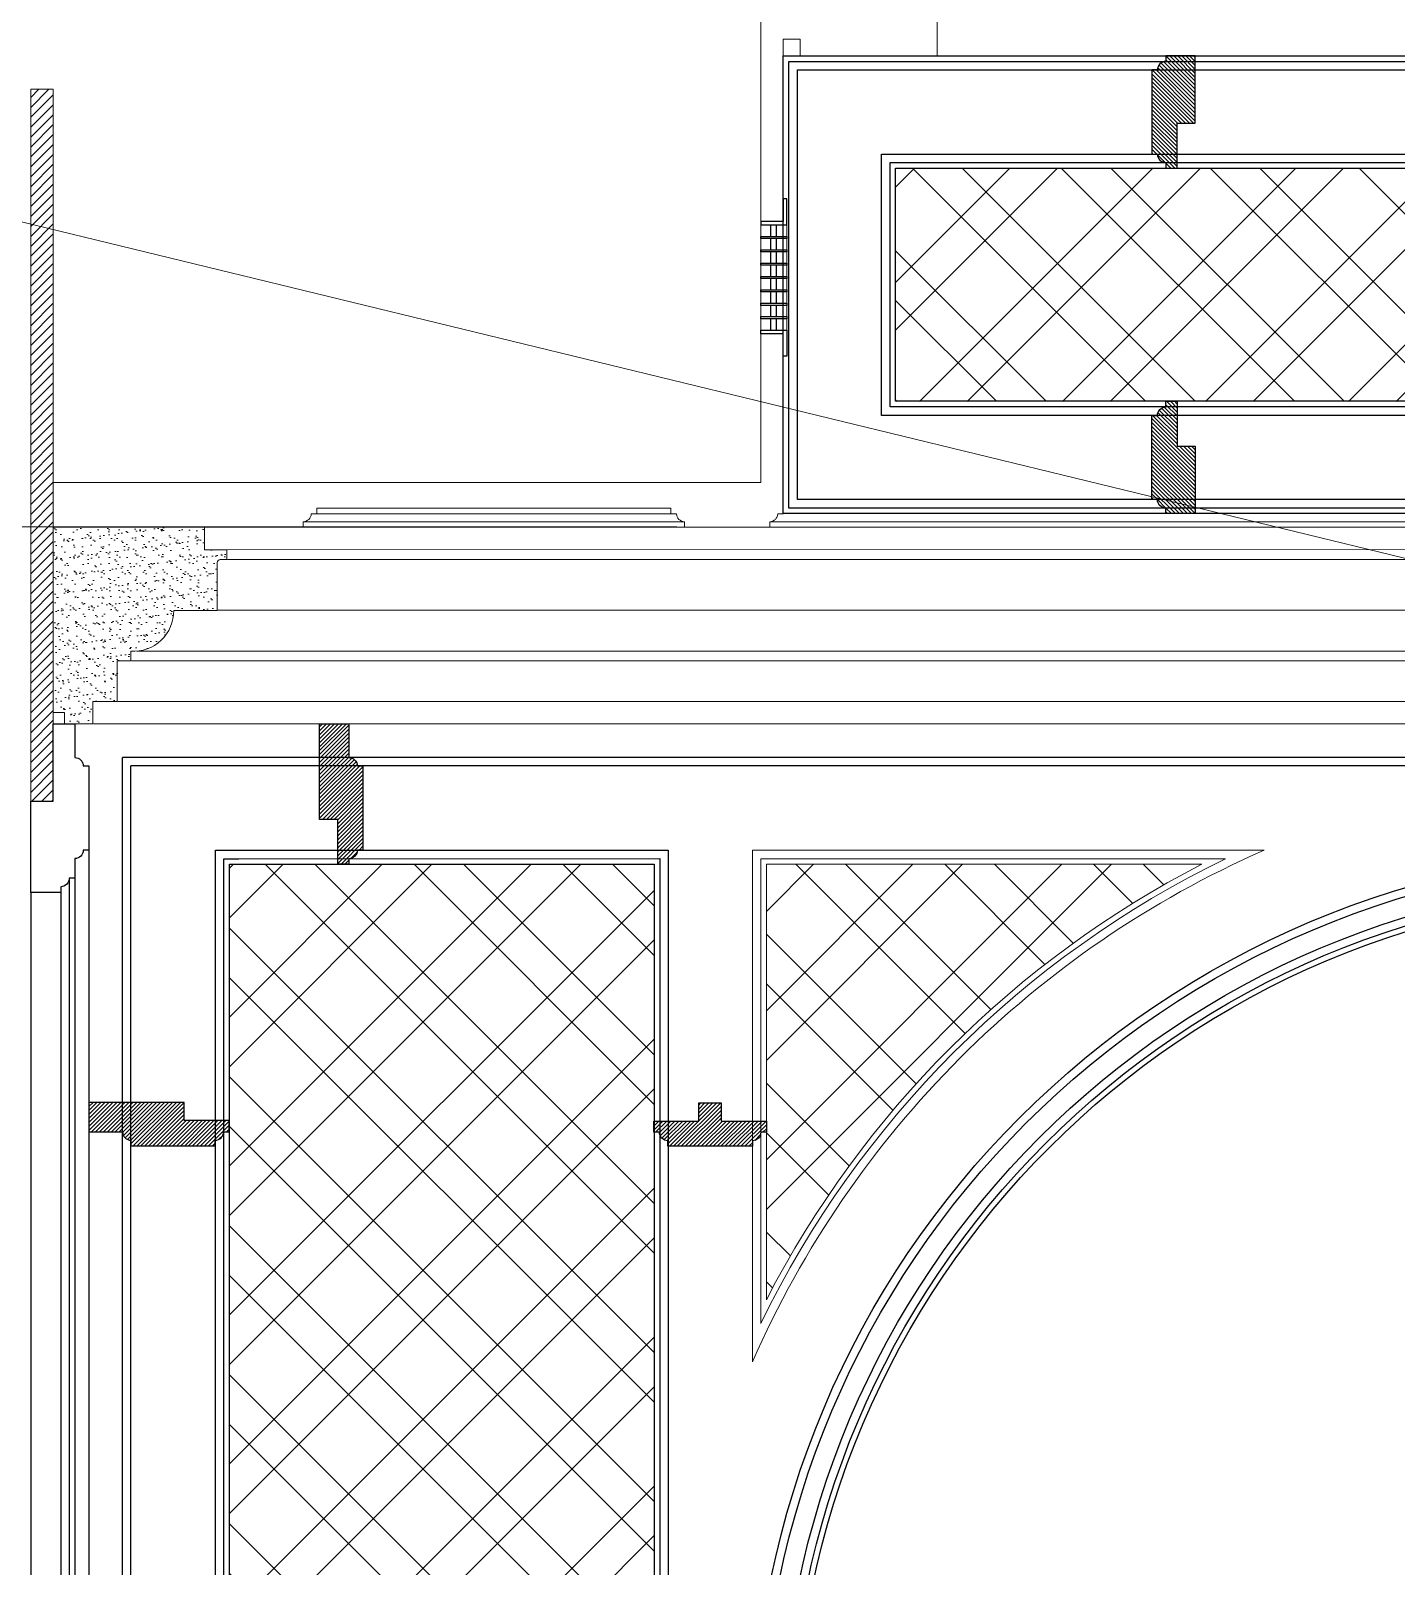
# Model space of a CAD drawing. Header units: inches. Extents: x -12478 to 399182, y -16583 to 525552.
# Drawn here: x 22535 to 23751, y 21237 to 22604 of the extents above; entities that cross this region are included whole.
import ezdxf

# ---------------------------------------------------------------- set-up
doc = ezdxf.new("R2010")
doc.units = ezdxf.units.IN
doc.header["$LTSCALE"] = 1000
doc.header["$MEASUREMENT"] = 0
doc.linetypes.add('DASHED', pattern=[0.75, 0.5, -0.25])
doc.linetypes.add('HIDDEN', pattern=[0.375, 0.25, -0.125])
for name, color, linetype in [('8', 8, 'Continuous'), ('A-DIM', 9, 'Continuous'), ('A-Hidden', 8, 'HIDDEN'), ('FURNITURE', 200, 'Continuous'), ('METAL', 5, 'Continuous'), ('PROJECTION', 8, 'Continuous')]:
    doc.layers.add(name, color=color, linetype=linetype)
for name, color, linetype, lineweight in [('Fabric', 253, 'Continuous', 0), ('GRC', 41, 'Continuous', 0), ('ID-NOTES', 3, 'Continuous', 0), ('Wood treillis', 111, 'Continuous', 0)]:
    doc.layers.add(name, color=color, linetype=linetype, lineweight=lineweight)
doc.layers.add('Stone-GRG', color=7, linetype='Continuous', lineweight=0, true_color=0xfff2cc)
doc.styles.add('ZZ-Dim All', font='romans.shx', dxfattribs={"width": 0.8})
doc.dimstyles.new('DIM 0200', dxfattribs={"dimscale": 200, "dimtxt": 1, "dimasz": 0.8, "dimexe": 0.5, "dimexo": 1, "dimgap": 0.4, "dimtad": 1, "dimdec": 0, "dimrnd": 10, "dimdsep": 46, "dimtxsty": 'ZZ-Dim All', "dimblk1": 'ARCHTICK', "dimblk2": 'ARCHTICK', "dimsah": 1, "dimcen": 1, "dimdle": 0.5, "dimclrd": 256, "dimclre": 256, "dimclrt": 256, "dimadec": 0, "dimazin": 2, "dimtfac": 1, "dimtdec": 0, "dimtix": 1, "dimtmove": 2, "dimatfit": 2, "dimfxl": 1, "dimfxlon": 1, "dimtolj": 1, "dimtzin": 0, "dimlwd": -1, "dimlwe": -1, "dimarcsym": 0})

# ---------------------------------------------------------------- blocks, each defined once
blk = doc.blocks.new('section ceiling a')
at = {"layer": '8'}
h = blk.add_hatch(dxfattribs=at)
h.set_pattern_fill('ANSI31', color=256, scale=50, style=0)
h.set_pattern_definition([(45.00000000000001, (-27788.99359505851, 13453.86547559348), (-4.419417382415925, 4.419417382415924), [])])
h.paths.add_polyline_path([(375553.3837291042, 130609.7475563805), (375573.383729104, 130609.7475563805), (375573.383729104, 131243.5033739416), (375553.3837291041, 131243.5033739417)])
at = {"layer": 'GRC', "lineweight": 0}
h = blk.add_hatch(dxfattribs=at)
h.set_pattern_fill('AR-SAND', color=256, scale=6)
h.set_pattern_definition([(37.50000000000004, (376544.8176783308, 137680.7515487253), (-0.3779601486576487, 11.56094261407895), [0, -9.119999999999997, 0, -10.2, 0, -9.749999999999998]), (7.499999999999999, (376544.8176783308, 137680.7515487253), (10.61866023160636, 16.93287639137844), [0, -4.919999999999999, 0, -8.22, 0, -3.149999999999999]), (327.5, (376537.4376783305, 137680.7515487254), (18.68485117050897, 0.0339543212217901), [0, -2.999999999999995, 0, -10.79999999999999, 0, -14.09999999999999]), (317.4999999999998, (376537.4376783305, 137680.7515487254), (18.03675962743377, 5.266053389605504), [0, -1.5, 0, -7.080000000000002, 0, -8.100000000000003])])
h.paths.add_polyline_path([(375708.055221824, 130853.5032766733), (375573.3984296584, 130853.5032766732), (375573.3984296583, 130688.5032629883), (375583.3818858478, 130688.5032629883), (375583.3984296584, 130678.5032766734), (375608.5445437453, 130678.5032766732), (375608.5445437453, 130698.3037551214), (375630.4384914123, 130698.3037551214), (375630.4384914123, 130734.5337428116), (375642.4514452938, 130734.5337428116), (375642.451445294, 130743.1739770019, 0.4399786162063972), (375680.6799829262, 130779.5314558515), (375719.4251513712, 130779.5314558515), (375719.4251513712, 130822.0618399843, -0.4154813949534839), (375722.155621625, 130824.8041498231), (375728.0552217519, 130824.8041498231), (375728.0552217519, 130833.5033351684), (375708.0552217521, 130833.5033352085)])
at = {"layer": 'GRC', "elevation": 6.413481562000007e-07}
for points in [[(376203.3837301617, 131338.5033279723), (376203.3837291703, 130893.5033285338), (375573.3837291039, 130893.5033285338), (375573.3837412564, 130853.5033295605), (375768.0570633615, 130853.5033887043), (375768.0570633615, 130853.5033876036), (375768.0570633615, 130853.5033876036), (375795.9859961665, 130853.5033876036), (375795.9859961667, 130858.5033876037, 0.4136143785872561), (375803.0570639785, 130865.5744554154), (375808.0570639783, 130865.5744554154), (375808.0570639785, 130870.5744554154), (376123.3837296374, 130870.574456516), (376123.3837296374, 130865.574456516), (376128.3837296374, 130865.5744565161, 0.4136143785872561), (376135.4547974492, 130858.5033887041), (376135.4547974492, 130853.5033887041), (376211.3126614075, 130853.5033295605), (376211.3126614075, 130853.5033295605), (376211.3126614077, 130858.5033295605, 0.4136143785872561), (376218.3837292194, 130865.5743973724), (376223.3837292193, 130865.5743973724), (376223.3837300134, 131288.0897546507)], [(375573.3818858476, 130688.5032629883), (375573.3818870109, 130853.5032766732), (375708.0552218239, 130853.5033347163), (375708.0552217521, 130833.5033352085), (375728.0552217519, 130833.5033351684), (375728.0552217519, 130824.8041498231), (375722.1556216253, 130824.8041498231, 0.4154813949706535), (375719.4251513712, 130822.0618399843), (375719.4251513712, 130779.5314558515), (375680.6799829262, 130779.5314558515, -0.4399786162063972), (375642.451445294, 130743.1739770019), (375642.4514452938, 130734.5337428116), (375630.4384914123, 130734.5337428116), (375630.4384914123, 130698.3037551214), (375608.5445437453, 130698.3037551214), (375608.5445437453, 130678.5032766732), (375583.3984296584, 130678.5032766734), (375583.3818858478, 130688.5032629883), (375573.3818858476, 130688.5032629883)]]:
    blk.add_lwpolyline(points, format="xyb", dxfattribs=at)
at = {"layer": 'GRC', "elevation": 6.413481562e-07}
blk.add_lwpolyline([(375553.3837291042, 130609.7475563805), (375573.383729104, 130609.7475563805), (375573.383729104, 131243.5033739416), (375553.3837291041, 131243.5033739417)], close=True, dxfattribs=at)
at = {"layer": 'GRC'}
for points in [[(376360.3166196896, 131273.0897539531, 5.318296739000008e-07), (376360.3166196897, 131283.0897539531, 5.318296739000008e-07), (376360.3166196896, 131293.0897539531, 5.318296739000008e-07), (376360.3166196896, 131303.0897539532, 5.318296739000008e-07)], [(376223.383729092, 131288.0897546506, 4.946963226000008e-07), (376228.3837290919, 131288.0897546506, 4.946963226000008e-07), (376233.3837290919, 131288.0897546507, 4.946963226000008e-07), (376238.3837290918, 131288.0897546505, 4.946963226000008e-07)], [(376238.3837290918, 131288.0897546505, 4.946963226000008e-07), (376238.3837290918, 131283.0897546506, 4.946963226000008e-07), (376238.3837290918, 131278.0897546506, 4.946963226000008e-07), (376238.3837290918, 131273.0897546505, 4.946963226000008e-07)], [(376238.3837290918, 131273.0897546505, 4.946963226000008e-07), (376306.9832863589, 131273.0897539526, 5.318296739000008e-07), (376333.6499530242, 131273.089753953, 5.318296739000008e-07), (376360.3166196896, 131273.0897539531, 5.318296739000008e-07)]]:
    blk.add_open_spline(points, degree=3, dxfattribs=at)
blk = doc.blocks.new('DIFFUSER SEC')
at = {"layer": 'FURNITURE', "color": 251, "linetype": 'Continuous', "lineweight": 0}
for p, q in [((55028.50211812685, -20119.84090920478), (55028.50211812685, -20213.84090920665)), ((55051.50211812708, -20119.84090920478), (55051.50211812708, -20213.84090920665))]:
    blk.add_line(p, q, dxfattribs=at)
at = {"layer": 'METAL'}
for points in [[(55048.50211812684, -20096.84090920664), (55048.50211812684, -20116.84090920665), (55028.50211812685, -20116.84090920665), (55028.50211812685, -20119.84090920478), (55051.50211812708, -20119.84090920478), (55051.50211812708, -20096.84090920664), (55048.50211812684, -20096.84090920664)], [(55048.50211812684, -20236.84090920665), (55048.50211812684, -20216.84090920664), (55028.50211812685, -20216.84090920664), (55028.50211812685, -20213.84090920665), (55051.50211812708, -20213.84090920665), (55051.50211812708, -20236.84090920665), (55048.50211812684, -20236.84090920665)]]:
    blk.add_lwpolyline(points, dxfattribs=at)
for points in [[(55028.50211812685, -20130.21590920665), (55051.50211812708, -20130.21590920665), (55051.50211812708, -20132.21590920664), (55028.50211812685, -20132.21590920664)], [(55028.50211812685, -20142.09090920478), (55051.50211812708, -20142.09090920478), (55051.50211812708, -20144.09090920664), (55028.50211812685, -20144.09090920664)], [(55028.50211812685, -20153.96590920664), (55051.50211812708, -20153.96590920664), (55051.50211812708, -20155.96590920664), (55028.50211812685, -20155.96590920664)], [(55028.50211812685, -20165.84090920664), (55051.50211812708, -20165.84090920664), (55051.50211812708, -20167.84090920664), (55028.50211812685, -20167.84090920664)], [(55028.50211812685, -20177.71590920665), (55051.50211812708, -20177.71590920665), (55051.50211812708, -20179.71590920665), (55028.50211812685, -20179.71590920665)], [(55028.50211812685, -20189.59090920664), (55051.50211812708, -20189.59090920664), (55051.50211812708, -20191.59090920664), (55028.50211812685, -20191.59090920664)], [(55028.50211812685, -20201.46590920664), (55051.50211812708, -20201.46590920664), (55051.50211812708, -20203.46590920664), (55028.50211812685, -20203.46590920664)]]:
    blk.add_lwpolyline(points, close=True, dxfattribs=at)
at = {"layer": 'PROJECTION'}
for p, q in [((55037.50211812684, -20130.21590920665), (55037.50211812684, -20119.84090920478)), ((55042.50211812707, -20130.21590920665), (55042.50211812707, -20119.84090920478)), ((55037.50211812684, -20142.09090920478), (55037.50211812684, -20132.21590920664)), ((55042.50211812707, -20142.09090920478), (55042.50211812707, -20132.21590920664)), ((55037.50211812684, -20153.96590920664), (55037.50211812684, -20144.09090920664)), ((55042.50211812707, -20153.96590920664), (55042.50211812707, -20144.09090920664)), ((55037.50211812684, -20165.84090920664), (55037.50211812684, -20155.96590920664)), ((55042.50211812707, -20165.84090920664), (55042.50211812707, -20155.96590920664)), ((55037.50211812684, -20177.71590920665), (55037.50211812684, -20167.84090920664)), ((55042.50211812707, -20177.71590920665), (55042.50211812707, -20167.84090920664)), ((55037.50211812684, -20189.59090920664), (55037.50211812684, -20179.71590920665)), ((55042.50211812707, -20189.59090920664), (55042.50211812707, -20179.71590920665)), ((55037.50211812684, -20201.46590920664), (55037.50211812684, -20191.59090920664)), ((55037.50211812684, -20213.84090920665), (55037.50211812684, -20203.46590920664)), ((55042.50211812707, -20201.46590920664), (55042.50211812707, -20191.59090920664)), ((55042.50211812707, -20213.84090920665), (55042.50211812707, -20203.46590920664))]:
    blk.add_line(p, q, dxfattribs=at)
blk = doc.blocks.new('_ARCHTICK')
at = {"color": 0, "linetype": 'ByBlock', "const_width": 0.15}
blk.add_lwpolyline([(-0.5, -0.5), (0.5, 0.5)], dxfattribs=at)
blk = doc.blocks.new('A$C4cf03dc6')
at = {"layer": 'Fabric', "lineweight": 0}
for points, knots in [([(1005.2714723727, 2963.370049845907, 1.802729139896593e-06), (939.7077796630947, 2087.221075645484, 1.575831022282994e-06), (869.97754635604, 1745.198405353534, 1.565243348592181e-06), (612.827402453815, 1290.611395063235, 1.565243348592181e-06), (392.5020523729072, 1114.375357011748, 1.565243348592181e-06), (253.0470647637121, 1136.719099253758, 1.802729139896593e-06)], [407.2184744416678, 407.2184744416678, 407.2184744416678, 407.2184744416678, 756.8415233349588, 881.9374408867433, 1265.355330691214, 1265.355330691214, 1265.355330691214, 1265.355330691214]), ([(946.5691207273085, 2959.823413779715, 1.793616713121649e-06), (879.0744073708811, 2197.248709292537, 1.577772946511314e-06), (814.111859387489, 1823.531751216055, 1.565243348592181e-06), (540.8223642392004, 1340.413784965065, 1.565243348592181e-06), (402.1426574793331, 1211.315881063176, 1.565243348592181e-06), (268.3796116791746, 1167.877907190741, 1.585893256257206e-06), (253.0470647637121, 1174.977467193992, 1.586599141792181e-06), (253.0470647637121, 1174.977467193992, 1.586599141792181e-06), (253.0470647637121, 1174.977467193992, 1.586599141792181e-06), (253.0470647637121, 1174.977467193992, 1.586599141792181e-06)], [365.5152735095221, 365.5152735095221, 365.5152735095221, 365.5152735095221, 756.8415233349588, 881.9374408867433, 1071.680382321919, 1208.200708781948, 1265.782784957043, 1265.782784957043, 1265.786307466203, 1265.786307466203, 1265.786307466203, 1265.786307466203])]:
    blk.add_open_spline(points, degree=3, knots=knots, dxfattribs=at)

msp = doc.modelspace()

# ---------------------------------------------------------------- hatches: boundary and pattern name
at = {"layer": 'Stone-GRG', "lineweight": 0}
h = msp.add_hatch(dxfattribs=at)
h.set_pattern_fill('ANSI31', color=253, scale=20, angle=-90.00000000000001)
h.set_pattern_definition([(315, (-7719.628849799439, 113646.9210136524), (1.767766952966369, 1.767766952966368), [])])
edge = h.paths.add_edge_path()
edge.add_line((23571.73546067009, 22521.71058998655), (23571.7354606702, 22581.71043157615))
edge.add_line((23571.7354606702, 22581.71043157615), (23555.63578736037, 22581.71043157638))
edge.add_line((23555.63578736037, 22581.71043157638), (23555.63578736026, 22581.71029839496))
edge.add_line((23555.63578736026, 22581.71029839496), (23545.63578736026, 22581.710132949))
edge.add_line((23545.63578736026, 22581.710132949), (23545.63578736026, 22576.70930572012))
edge.add_arc((23545.63578735991, 22569.20930572058), 7.499999999534339, 89.99999999733195, 180.0000000017787)
edge.add_line((23538.13578736037, 22569.20930572035), (23533.13578736026, 22569.20930572035))
edge.add_line((23533.13578736026, 22569.20930572035), (23533.13578736026, 22494.21058998655))
edge.add_line((23533.13578736026, 22494.21058998655), (23538.13578736043, 22494.21058998655))
edge.add_arc((23545.63578736022, 22494.21058998633), 7.499999999785359, 179.9999999983603, 270.0000000003058)
edge.add_line((23545.63578736026, 22486.71058998655), (23545.63578736026, 22481.71058998655))
edge.add_line((23545.63578736026, 22481.71058998655), (23555.63578736026, 22481.7108232598))
edge.add_line((23555.63578736026, 22481.7108232598), (23555.63578736026, 22521.71058998655))
edge.add_line((23555.63578736026, 22521.71058998655), (23571.73546067009, 22521.71058998655))
h = msp.add_hatch(dxfattribs=at)
h.set_pattern_fill('ANSI31', color=253, scale=20, angle=-90.00000000000001)
h.set_pattern_definition([(315, (-7719.628849864734, 113612.1710276803), (1.767766952966369, 1.767766952966368), [])])
edge = h.paths.add_edge_path()
edge.add_line((23571.73546060479, 22234.19493115436), (23571.7354606049, 22174.19508956476))
edge.add_line((23571.7354606049, 22174.19508956476), (23555.63578729508, 22174.19508956453))
edge.add_line((23555.63578729508, 22174.19508956453), (23555.63578729496, 22174.19522274594))
edge.add_line((23555.63578729496, 22174.19522274594), (23545.63578729496, 22174.19538819191))
edge.add_line((23545.63578729496, 22174.19538819191), (23545.63578729496, 22179.19621542079))
edge.add_arc((23545.63578729461, 22186.69621542032), 7.499999999534339, 179.9999999982213, 270.00000000266806, ccw=False)
edge.add_line((23538.13578729508, 22186.69621542056), (23533.13578729496, 22186.69621542056))
edge.add_line((23533.13578729496, 22186.69621542056), (23533.13578729496, 22261.69493115436))
edge.add_line((23533.13578729496, 22261.69493115436), (23538.13578729514, 22261.69493115436))
edge.add_arc((23545.63578729492, 22261.69493115458), 7.499999999785359, 89.99999999969418, 180.0000000016397, ccw=False)
edge.add_line((23545.63578729496, 22269.19493115436), (23545.63578729496, 22274.19493115436))
edge.add_line((23545.63578729496, 22274.19493115436), (23555.63578729496, 22274.19469788111))
edge.add_line((23555.63578729496, 22274.19469788111), (23555.63578729496, 22234.19493115436))
edge.add_line((23555.63578729496, 22234.19493115436), (23571.73546060479, 22234.19493115436))
h = msp.add_hatch(dxfattribs=at)
h.set_pattern_fill('ANSI31', color=253, scale=20)
h.set_pattern_definition([(45, (-69036.58189395386, -12056.08976866006), (-1.767766952966369, 1.767766952966369), [])])
edge = h.paths.add_edge_path()
edge.add_line((22792.22006349787, 21902.03114141968), (22792.22006349776, 21987.03113232379))
edge.add_line((22792.22006349776, 21987.03113232379), (22818.3197368077, 21987.03083369664))
edge.add_line((22818.3197368077, 21987.03083369664), (22818.3197368077, 21962.03068438213))
edge.add_line((22818.3197368077, 21962.03068438213), (22818.3197368077, 21957.02985715325))
edge.add_arc((22818.31973680805, 21949.52985715372), 7.499999999534339, -1.7786874195735436e-09, 90.00000000266812, ccw=False)
edge.add_line((22825.81973680759, 21949.52985715348), (22830.8197368077, 21949.52985715348))
edge.add_line((22830.8197368077, 21949.52985715348), (22830.8197368077, 21874.53114141968))
edge.add_line((22830.8197368077, 21874.53114141968), (22825.81973680753, 21874.53114141968))
edge.add_arc((22818.31973680774, 21874.53114141947), 7.499999999785359, -90.0000000003057, 1.639705260458868e-09, ccw=False)
edge.add_line((22818.3197368077, 21867.03114141968), (22818.3197368077, 21862.03114141968))
edge.add_line((22818.3197368077, 21862.03114141968), (22808.3197368077, 21862.03137469294))
edge.add_line((22808.3197368077, 21862.03137469294), (22808.3197368077, 21902.03114141968))
edge.add_line((22808.3197368077, 21902.03114141968), (22792.22006349787, 21902.03114141968))
h = msp.add_hatch(dxfattribs=at)
h.set_pattern_fill('ANSI31', color=253, scale=20)
h.set_pattern_definition([(45, (-68789.29874789644, -9922.71419856435), (-1.767766952966369, 1.767766952966369), [])])
edge = h.paths.add_edge_path()
edge.add_line((22671.7764211719, 21649.98342559841), (22586.77643026779, 21649.98342559853))
edge.add_line((22586.77643026779, 21649.98342559853), (22586.77672889493, 21623.88375228858))
edge.add_line((22586.77672889493, 21623.88375228858), (22611.77687820944, 21623.88375228858))
edge.add_line((22611.77687820944, 21623.88375228858), (22616.77770543833, 21623.88375228858))
edge.add_arc((22624.27770543786, 21623.88375228823), 7.499999999534339, 179.999999997332, 270.0000000017787)
edge.add_line((22624.27770543809, 21616.3837522887), (22624.27770543809, 21611.38375228858))
edge.add_line((22624.27770543809, 21611.38375228858), (22699.2764211719, 21611.38375228858))
edge.add_line((22699.2764211719, 21611.38375228858), (22699.2764211719, 21616.38375228876))
edge.add_arc((22699.27642117211, 21623.88375228854), 7.499999999785359, 269.9999999983602, 360.0000000003057)
edge.add_line((22706.7764211719, 21623.88375228858), (22711.7764211719, 21623.88375228858))
edge.add_line((22711.7764211719, 21623.88375228858), (22711.77618789864, 21633.88375228858))
edge.add_line((22711.77618789864, 21633.88375228858), (22671.7764211719, 21633.88375228858))
edge.add_line((22671.7764211719, 21633.88375228858), (22671.7764211719, 21649.98342559841))
h = msp.add_hatch(dxfattribs=at)
h.set_pattern_fill('ANSI31', color=253, scale=20)
h.set_pattern_definition([(45, (18720.8733402371, -0.4321996979560936), (-1.767766952966369, 1.767766952966369), [])])
edge = h.paths.add_edge_path()
edge.add_line((23149.73497629731, 21633.45153381098), (23190.01651992484, 21633.45119082832))
edge.add_line((23190.01651992484, 21633.45119082832), (23190.0164055108, 21623.45153381098))
edge.add_line((23190.0164055108, 21623.45153381098), (23190.01737619363, 21623.45153381098))
edge.add_line((23190.01737619363, 21623.45153381098), (23185.01654896474, 21623.45153381098))
edge.add_arc((23177.51654896521, 21623.45153381063), 7.499999999534339, -90.00000000177869, 2.6681163944886066e-09, ccw=False)
edge.add_line((23177.51654896498, 21615.95153381109), (23177.51654896498, 21610.95153381098))
edge.add_line((23177.51654896498, 21610.95153381098), (23102.23626056351, 21610.95153381098))
edge.add_line((23102.23626056351, 21610.95153381098), (23102.23626056351, 21615.95153381115))
edge.add_arc((23102.23626056329, 21623.45153381094), 7.499999999785359, 179.9999999996943, 270.00000000163976, ccw=False)
edge.add_line((23094.73626056351, 21623.45153381098), (23089.73626056351, 21623.45153381098))
edge.add_line((23089.73626056351, 21623.45153381098), (23089.73649383676, 21633.45153381098))
edge.add_line((23089.73649383676, 21633.45153381098), (23129.73626056351, 21633.45153381098))
edge.add_line((23129.73626056351, 21633.45153381098), (23129.73626056351, 21649.55120712081))
edge.add_line((23129.73626056351, 21649.55120712081), (23149.73497629731, 21649.55120712081))
edge.add_line((23149.73497629731, 21649.55120712081), (23149.73483824949, 21633.45153381216))
at = {"layer": 'Wood treillis', "lineweight": -2}
h = msp.add_hatch(dxfattribs=at)
h.set_pattern_fill('ANSI32', color=256, scale=250, angle=90)
h.set_pattern_definition([(135, (15307.56623865693, -0.02326260091649601), (-66.29126073623884, -66.29126073623883), []), (135, (15307.56623865693, 44.17091114908351), (-66.29126073623884, -66.29126073623883), [])])
h.paths.add_polyline_path([(23305.02899009682, 22274.19468347707), (27539.95374879537, 22274.19469177079), (27539.95374879537, 22481.71083155468), (23305.02899009682, 22481.71082326096)])
h = msp.add_hatch(dxfattribs=at)
h.set_pattern_fill('ANSI32', color=256, scale=240)
h.set_pattern_definition([(45, (15307.56623865693, -0.02326260091649601), (-63.63961030678927, 63.63961030678929), []), (45, (15349.99264545693, -0.02326260091649601), (-63.63961030678927, 63.63961030678929), [])])
h.paths.add_polyline_path([(23305.02899009682, 22481.61810667337), (23305.02899009682, 22274.10196688949), (27539.95374879537, 22274.19469177079), (27539.95374879537, 22481.71083155468)])
h = msp.add_hatch(dxfattribs=at)
h.set_pattern_fill('ANSI32', color=256, scale=250, angle=90)
h.set_pattern_definition([(135, (15967.79876552654, -0.02325674576786696), (-66.29126073623884, -66.29126073623883), []), (135, (15967.79876552654, 44.17091700423225), (-66.29126073623884, -66.29126073623883), [])])
h.paths.add_polyline_path([(22720.17504066629, 19167.02841666658), (23090.15128479205, 19167.05316457117), (23089.99174016129, 21862.05612259752), (22720.17504066629, 21862.03137469294), (22712.05853886735, 21862.01781948634), (22711.89899423659, 19167.01486145999)])
h = msp.add_hatch(dxfattribs=at)
h.set_pattern_fill('ANSI32', color=256, scale=250)
h.set_pattern_definition([(45, (15967.79876552654, -0.02325674576786696), (-66.29126073623883, 66.29126073623884), []), (45, (16011.99293927654, -0.02325674576786696), (-66.29126073623883, 66.29126073623884), [])])
h.paths.add_polyline_path([(22720.17504066629, 19167.02841666658), (22711.89899503906, 19167.02841667083), (22712.05853966982, 21862.03137469718), (22720.17504066629, 21862.03137469294), (23089.99174016128, 21862.05612259752), (23090.15128479204, 19167.05316457117)])
at = {"layer": 'Wood treillis'}
h = msp.add_hatch(dxfattribs=at)
h.set_pattern_fill('ANSI32', color=256, scale=250)
h.set_pattern_definition([(45, (0, 0), (-66.29126073623884, 66.29126073623884), []), (45, (44.19417375, 0), (-66.29126073623884, 66.29126073623884), [])])
edge = h.paths.add_edge_path()
edge.add_line((23577.63927308753, 21862.0306179398), (23190.01651992483, 21862.03061793763))
edge.add_line((23190.01651992483, 21862.03061793763), (23190.01651992484, 21474.43043187069))
edge.add_arc((23990.00586510172, 21062.01726304766), 900.0375404477231, 477.2688254576429, 512.7278387297758, ccw=False)
h = msp.add_hatch(dxfattribs=at)
h.set_pattern_fill('ANSI32', color=256, scale=250, angle=90)
h.set_pattern_definition([(135, (0, 0), (-66.29126073623884, -66.29126073623884), []), (135, (2.706112671194974e-15, 44.19417375), (-66.29126073623884, -66.29126073623884), [])])
edge = h.paths.add_edge_path()
edge.add_line((23577.63927308753, 21862.0306179398), (23190.01651992483, 21862.03061793763))
edge.add_line((23190.01651992483, 21862.03061793763), (23190.01651992484, 21474.43043187069))
edge.add_arc((23990.00586510172, 21062.01726304766), 900.0375404477231, 477.2688254576429, 512.7278387297758, ccw=False)

# ---------------------------------------------------------------- linework, layer by layer
at = {"layer": 'A-Hidden', "linetype": 'DASHED', "lineweight": 0, "ltscale": 10}
msp.add_line((30610.29264876703, 22162.53140548296, -0.007561825434958888), (17330.16379262393, 22162.53140548284, -0.007563438386286658), dxfattribs=at)
at = {"layer": 'GRC', "lineweight": 0}
for p, q in [((23342.57459057018, 22581.71043157615, 1.415545539596431e-06), (27502.40814927471, 22581.71043986987, -1.305850290403568e-08)), ((22789.70271599223, 22174.1024175573, 1.629780285596594e-06), (23105.02938165131, 22174.10241645676, 1.629780285596594e-06)), ((22690.3131927044, 22162.12401889593, 1.682143976996394e-06), (28155.28186505422, 22162.03129575311, 1.629780285596593e-06)), ((23117.10044946318, 22167.0313486449, 1.629780285596594e-06), (22777.63164818037, 22167.03134864484, 1.629780285596594e-06)), ((23192.95831342164, 22167.03129046797, 1.629780285596594e-06), (27652.0244474665, 22167.03129059731, 1.629780285596042e-06)), ((22710.31319263234, 22142.12401279146, 1.525064021895933e-06), (28135.28186512651, 22142.02773325405, 8.157510671828722e-08)), ((22710.31319263234, 22133.42482744614, 1.525064021895933e-06), (28141.32299771922, 22133.3284402971, 7.996171939615966e-08)), ((22701.68312225147, 22088.15213347456, 1.525064021996547e-06), (28182.65702577577, 22088.05517782189, 1.634567985141612e-06)), ((22629.61888554541, 22051.79465462497, 1.523430044995968e-06), (28216.02696553676, 22051.69848136299, 4.005576376730172e-08)), ((22624.70941617433, 22043.15442043464, 1.525064021895933e-06), (28232.89859546599, 22043.05804718794, 1.633910202537026e-06)), ((22612.69646229269, 22006.92443274441, 1.525064021895933e-06), (28254.79254313273, 22006.82790611824, 2.747774299551263e-08)), ((22590.80251462589, 21987.12395429625, 1.525064021895933e-06), (28254.79254313323, 21987.03123770982, -1.093829745687522e-06))]:
    msp.add_line(p, q, dxfattribs=at)
for points, elevation in [([(22535.04403199095, 21937.05368632043), (22535.04410525013, 21937.05368632043)], 1.750430586419617e-06), ([(22555.05032021526, 21937.05801036767), (22555.05039347449, 21937.05801036761)], 1.618103061520144e-06)]:
    msp.add_lwpolyline(points, dxfattribs=dict(at, elevation=elevation))
at = {"layer": 'Wood treillis', "lineweight": -2}
for p, q in [((22586.76385560332, 21874.55459281605, 1.629780285596594e-06), (22586.76385560332, 19042.05420349695, 1.025110579083723e-06)), ((22569.2638556032, 21849.55331757749, 1.629780285596594e-06), (22569.2638556032, 19042.09263690079, 3.517568634520086e-06)), ((22574.26385560332, 21849.55331757773, 1.629780285596594e-06), (22574.26385560332, 19042.09263690103, 3.517568634520086e-06)), ((22535.02938111828, 21837.05331757793, 1.629780285596594e-06), (22535.02938111828, 18862.05420349683, 2.755152235120265e-06)), ((22561.76385560332, 21837.05331757796, 1.629780285596594e-06), (22561.76385560332, 19042.05420349695, 3.509189247271465e-06))]:
    msp.add_line(p, q, dxfattribs=at)
for points, elevation in [([(27639.95335727581, 22174.19508329035), (23205.02938161639, 22174.19507499663), (23205.02938161639, 22581.71043174139), (27639.95335727581, 22581.71044003511)], 1.629780285596594e-06), ([(27634.95253004692, 22179.19591051924), (23210.03020884527, 22179.19590222552), (23210.03020884527, 22576.70960451251), (27634.95253004692, 22576.70961280623)], 1.629780285596594e-06), ([(27627.45223125592, 22186.69620931024), (23217.53050763627, 22186.69620101652), (23217.53050763627, 22569.20930572151), (27627.45223125592, 22569.20931401522)], 1.629780285596594e-06), ([(27552.45351552212, 22261.69492504404), (23292.52922337008, 22261.69491675032), (23292.52922337008, 22494.2105899877), (27552.45351552212, 22494.21059828142)], 1.629780285596594e-06), ([(27544.95351552212, 22269.19492504404), (23300.02922337008, 22269.19491675032), (23300.02922337008, 22486.7105899877), (27544.95351552212, 22486.71059828142)], 1.629780285596594e-06), ([(27539.95374879537, 22274.19469177079), (23305.02899009682, 22274.19468347707), (23305.02899009682, 22481.71082326096), (27539.95374879537, 22481.71083155468)], 1.629780285596594e-06), ([(22720.17504066629, 19154.52841666658), (22699.39827010315, 19154.52841667083), (22699.55926456368, 21874.53137469718), (22720.17504066629, 21874.53137469294), (23102.49101526742, 21874.55612259752), (23102.65200972794, 19154.55316457117)], 1.195132256719958e-06), ([(22720.17504066629, 19162.02841666658), (22706.89870506469, 19162.02841667083), (22707.05882962736, 21867.03137469718), (22720.17504066629, 21867.03137469294), (23094.99145020374, 21867.05612259752), (23095.1515747664, 19162.05316457117)], 1.195132256719958e-06), ([(22720.17504066629, 19167.02841666658), (22711.89899503906, 19167.02841667083), (22712.05853966982, 21862.03137469718), (22720.17504066629, 21862.03137469294), (23089.99174016128, 21862.05612259752), (23090.15128479204, 19167.05316457117)], 1.195132256719958e-06)]:
    msp.add_lwpolyline(points, close=True, dxfattribs=dict(at, elevation=elevation))
at = {"layer": 'Wood treillis', "color": 0, "lineweight": -2}
for points, elevation in [([(23571.73546067009, 22521.71058998655), (23571.7354606702, 22581.71043157615), (23555.63578736037, 22581.71043157638), (23555.63578736026, 22581.71029839496), (23545.63578736026, 22581.710132949), (23545.63578736026, 22576.70930572012, 0.4142135623958266), (23538.13578736037, 22569.20930572035), (23533.13578736026, 22569.20930572035), (23533.13578736026, 22494.21058998655), (23538.13578736043, 22494.21058998655, 0.4142135623830401), (23545.63578736026, 22486.71058998655), (23545.63578736026, 22481.71058998655), (23555.63578736026, 22481.7108232598), (23555.63578736026, 22521.71058998655), (23571.73546067009, 22521.71058998655)], 1.47547814808288e-06), ([(23571.73546060479, 22234.19493115436), (23571.7354606049, 22174.19508956476), (23555.63578729508, 22174.19508956453), (23555.63578729496, 22174.19522274594), (23545.63578729496, 22174.19538819191), (23545.63578729496, 22179.19621542079, -0.4142135623958266), (23538.13578729508, 22186.69621542056), (23533.13578729496, 22186.69621542056), (23533.13578729496, 22261.69493115436), (23538.13578729514, 22261.69493115436, -0.4142135623830401), (23545.63578729496, 22269.19493115436), (23545.63578729496, 22274.19493115436), (23555.63578729496, 22274.19469788111), (23555.63578729496, 22234.19493115436), (23571.73546060479, 22234.19493115436)], 1.629780285596035e-06), ([(22792.22006349787, 21902.03114141968), (22792.22006349776, 21987.03113232379), (22818.3197368077, 21987.03083369664), (22818.3197368077, 21962.03068438213), (22818.3197368077, 21962.03068438213), (22818.3197368077, 21957.02985715325, -0.4142135623958266), (22825.81973680759, 21949.52985715348), (22830.8197368077, 21949.52985715348), (22830.8197368077, 21874.53114141968), (22825.81973680753, 21874.53114141968, -0.4142135623830401), (22818.3197368077, 21867.03114141968), (22818.3197368077, 21862.03114141968), (22808.3197368077, 21862.03137469294), (22808.3197368077, 21902.03114141968), (22792.22006349787, 21902.03114141968)], 1.195132256719958e-06), ([(22671.7764211719, 21649.98342559841), (22586.77643026779, 21649.98342559853), (22586.77672889493, 21623.88375228858), (22611.77687820944, 21623.88375228858), (22611.77687820944, 21623.88375228858), (22616.77770543833, 21623.88375228858, 0.4142135623958266), (22624.27770543809, 21616.3837522887), (22624.27770543809, 21611.38375228858), (22699.2764211719, 21611.38375228858), (22699.2764211719, 21616.38375228876, 0.4142135623830401), (22706.7764211719, 21623.88375228858), (22711.7764211719, 21623.88375228858), (22711.77618789864, 21633.88375228858), (22671.7764211719, 21633.88375228858), (22671.7764211719, 21649.98342559841)], 1.195132256719958e-06), ([(23149.73497629731, 21633.45153381098), (23190.01651992484, 21633.45119082832), (23190.0164055108, 21623.45153381098), (23190.01737619363, 21623.45153381098), (23190.01737619363, 21623.45153381098), (23185.01654896474, 21623.45153381098, -0.4142135623958266), (23177.51654896498, 21615.95153381109), (23177.51654896498, 21610.95153381098), (23102.23626056351, 21610.95153381098), (23102.23626056351, 21615.95153381115, -0.4142135623830401), (23094.73626056351, 21623.45153381098), (23089.73626056351, 21623.45153381098), (23089.73649383676, 21633.45153381098), (23129.73626056351, 21633.45153381098), (23129.73626056351, 21649.55120712081), (23149.73497629731, 21649.55120712081), (23149.73483824949, 21633.45153381216)], -1.466518335657696e-07)]:
    msp.add_lwpolyline(points, format="xyb", dxfattribs=dict(at, elevation=elevation))
at = {"layer": 'Wood treillis', "lineweight": -2, "elevation": 1.629780285596594e-06}
msp.add_lwpolyline([(22535.02938111823, 21918.29878001811), (22555.0293811179, 21918.29878001811), (22555.02938111807, 21987.05438367427), (22574.26385560344, 21987.05461694752), (22574.26385560326, 21957.05330854985, -0.4142135623830401), (22581.76385560309, 21949.55330854985), (22586.76385560326, 21949.55330854985), (22586.76385560326, 21874.55459281605), (22581.76385560315, 21874.55459281605, -0.4142135623958266), (22574.26385560326, 21867.05459281628), (22574.26385560326, 21862.0537655874), (22574.26385560326, 21862.0537655874), (22574.26385560326, 21849.55331757773), (22569.26385560315, 21849.55331757773, -0.4142135623961107), (22561.76385560326, 21842.05331757796), (22561.76385560326, 21837.05331757796), (22535.02938111822, 21837.05331757793)], format="xyb", close=True, dxfattribs=at)
at = {"layer": 'Wood treillis', "lineweight": -2}
for points, elevation in [([(28228.2305753564, 21957.05322685679), (22616.76513076015, 21957.05322685679)], 1.237158403496306e-06), ([(22616.76513076015, 19042.05420349695), (22616.76513076015, 21957.05322685679)], 1.195132256719958e-06), ([(22624.26513077362, 19042.05420349695), (22624.26513077362, 21949.55322514041)], 1.195132256719958e-06), ([(28220.73057534292, 21949.52996253945), (22624.26513077362, 21949.52996253945)], 1.237158403496306e-06)]:
    msp.add_lwpolyline(points, dxfattribs=dict(at, elevation=elevation))
at = {"layer": 'Wood treillis', "elevation": -1.466518335657696e-07}
msp.add_lwpolyline([(23632.99295854324, 21874.55612259752), (23177.49101526742, 21874.55612259498), (23177.49101526743, 21419.08480913861, -0.1878528825223028), (23632.99295862068, 21874.55612259754, 0.6676740526910575)], format="xyb", dxfattribs=at)
at = {"layer": 'Wood treillis', "lineweight": -2, "elevation": 1.802729139896593e-06}
for points in [[(23177.49101523851, 19042.05287762597), (23177.49101523851, 21062.01726360031, -0.9999944800437166), (24802.52071495643, 21062.02623310174), (24802.52071495872, 19042.05287762598)], [(23184.99101523828, 19042.05287762597), (23184.99101523828, 21062.01726360031, -0.9999944802187434), (24795.02071495713, 21062.02615030633), (24795.02071495896, 19042.05287762597)], [(23202.49382026829, 19042.05287762597), (23202.49382026829, 21062.01726360031, -0.9999944801662697), (24777.51790992818, 21062.02595708521), (24777.51790992895, 19042.05287762597)], [(23209.99382026806, 19042.05287762597), (23209.99382026806, 21062.01726360031, -0.9999944803232128), (24770.01790992887, 21062.02587429061), (24770.01790992918, 19042.05287762597)], [(23214.99382026806, 19042.05287762597), (23214.99382026806, 21062.01726360031, -0.9999944804271953), (24765.01790992918, 21062.02581909473), (24765.01790992918, 19042.05287762597)]]:
    msp.add_lwpolyline(points, format="xyb", dxfattribs=at)
at = {"layer": 'Wood treillis', "elevation": -1.466518335657696e-07}
for points in [[(23598.79514365361, 21867.0305793175), (23185.01655854725, 21867.03057931519), (23185.01655854726, 21453.27738659807, -0.1680601289534964)], [(23577.63927308753, 21862.0306179398), (23190.01651992483, 21862.03061793763), (23190.01651992484, 21474.43043187069, -0.1559656256136002)]]:
    msp.add_lwpolyline(points, format="xyb", close=True, dxfattribs=at)

# ---------------------------------------------------------------- block references
for name, p in [('section ceiling a', (-353018.3543479861, -108691.4720389633, 9.884321293965936e-07)), ('DIFFUSER SEC', (-31843.47273664777, 42551.22416597231, 1.629780285596594e-06))]:
    msp.add_blockref(name, p)
at = {"layer": 'A-DIM'}
msp.add_blockref('A$C4cf03dc6', (22961.94675550434, 18873.32417433721), dxfattribs=at)

# ---------------------------------------------------------------- leaders
at = {"layer": 'ID-NOTES'}
msp.add_leader([(22413.77056707336, 22461.29258323544, -375.8545540468539), (26322.13796623642, 21511.09248220758, -375.8545540468539), (29028.09696045783, 21511.09248220764, -375.8545540468539)], dimstyle='DIM 0200', override={"dimasz": 0.2, "dimtad": 0, "dimclrd": 8}, dxfattribs=at)

doc.saveas('drawing.dxf')
